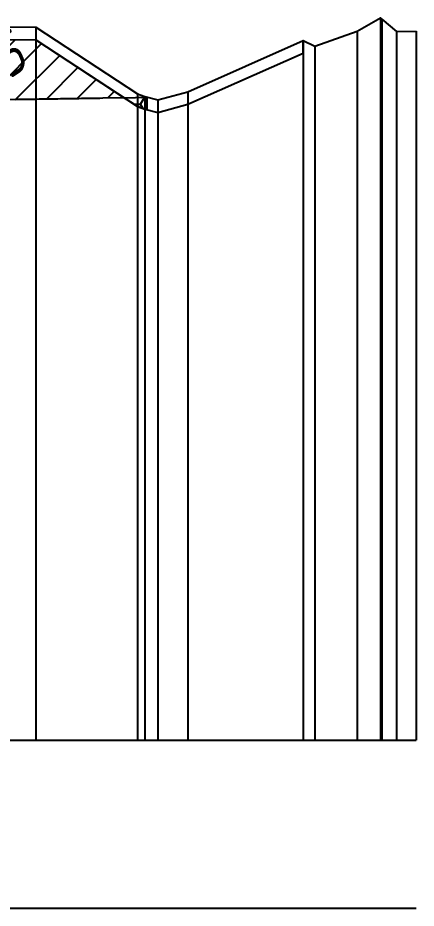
# Model space of a CAD drawing. Extents: x -717 to 1451, y -133302 to 233.
# Drawn here: x -123.2 to -99.5, y -129819 to -129766 of the extents above; entities that cross this region are included whole.
import ezdxf
from ezdxf.enums import TextEntityAlignment as Align

# ---------------------------------------------------------------- set-up
doc = ezdxf.new("R2010")
doc.units = 0
doc.linetypes.add('штриховая', pattern=[0.75, 0.5, -0.25])
for name, color, linetype in [('Интерполированный поперечник', 2, 'Continuous'), ('Объём_2650', 7, 'Continuous'), ('Таблица', 7, 'Continuous'), ('Уклоны проезжей части', 7, 'Continuous'), ('Черный поперечник', 3, 'Continuous')]:
    doc.layers.add(name, color=color, linetype=linetype)
doc.layers.add('Контур_2570', color=7, linetype='Continuous', true_color=0x80ff00)
doc.layers.add('Объём_2600', color=7, linetype='Continuous', true_color=0x808000)
doc.styles.add('М', font='romand.shx', dxfattribs={"width": 0.8, "oblique": 10, "height": 2.5})

msp = doc.modelspace()

# ---------------------------------------------------------------- hatches: boundary and pattern name
at = {"transparency": 33554681}
h = msp.add_hatch(dxfattribs=at)
h.set_pattern_fill('ANGLE', color=256)
h.set_pattern_definition([(0, (0, 0), (0, 6.985), [5.08, -1.905]), (90, (0, 0), (-6.985, 4e-16), [5.08, -1.905])])
h.paths.add_polyline_path([(-115.508, -129770.741), (-115.508, -129771.47), (-115.619, -129771.441), (-116.059, -129771.283), (-116.853, -129770.764)])
at = {"layer": 'Объём_2600'}
h = msp.add_hatch(dxfattribs=at)
h.set_pattern_fill('ANSI31', color=6, scale=0.4)
h.set_pattern_definition([(45, (-399.7381, 11.9589), (-0.898025612, 0.898025612), [])])
h.paths.add_polyline_path([(-131.008, -129771.301), (-163.505, -129770.326), (-163.505, -129767.18), (-158.595, -129767.46), (-148.67, -129767.212), (-122.124, -129767.319), (-116.853, -129770.764), (-124.476, -129770.892), (-125.088, -129771.301)])
h = msp.add_hatch(dxfattribs=at)
h.set_pattern_fill('HONEY', color=5, scale=0.3)
h.set_pattern_definition([(0, (-399.7381, 11.9589), (1.42875, 0.8248891935), [0.9525, -1.905]), (120, (-399.7381, 11.9589), (-1.428749997, 0.824889199), [0.9525, -1.905]), (60, (-399.7381, 11.9589), (3e-09, 1.6497783924), [-1.905, 0.9525])])
h.paths.add_polyline_path([(-115.508, -129770.741), (-115.508, -129771.47), (-115.619, -129771.441), (-116.059, -129771.283), (-116.853, -129770.764)])

# ---------------------------------------------------------------- linework, layer by layer
at = {"layer": 'Интерполированный поперечник', "linetype": 'штриховая', "ltscale": 10, "flags": 128}
msp.add_lwpolyline([(-295.782, -129773.774), (-115.508, -129770.741)], dxfattribs=at)
at = {"layer": 'Контур_2570', "flags": 128}
msp.add_lwpolyline([(-175.832, -129767.16), (-169.315, -129767.136), (-167.354, -129767.143), (-167.188, -129767.221), (-163.505, -129767.18), (-158.595, -129767.46), (-158.162, -129767.454), (-148.67, -129767.212), (-122.124, -129767.319), (-116.059, -129771.283), (-115.619, -129771.441), (-115.619, -129771.441), (-114.86, -129771.638), (-114.86, -129771.638), (-113.077, -129771.159), (-106.206, -129768.114), (-106.206, -129767.364), (-105.502, -129767.699), (-102.984, -129766.796), (-101.592, -129766.005), (-101.518, -129766.094), (-100.641, -129766.828), (-99.476, -129766.81)], dxfattribs=at)
at = {"layer": 'Объём_2600', "color": 5, "flags": 128}
msp.add_lwpolyline([(-115.508, -129770.741), (-115.508, -129771.47), (-115.619, -129771.441), (-116.059, -129771.283), (-116.853, -129770.764), (-115.508, -129770.741), (-115.508, -129770.741)], dxfattribs=at)
msp.add_lwpolyline([(-115.508, -129770.741), (-115.508, -129771.47), (-115.619, -129771.441), (-116.059, -129771.283), (-116.853, -129770.764), (-115.508, -129770.741), (-115.508, -129770.741)], dxfattribs=at)
at = {"layer": 'Объём_2650', "color": 6, "flags": 128}
msp.add_lwpolyline([(-131.008, -129771.301), (-163.505, -129770.326), (-163.505, -129767.18), (-158.595, -129767.46), (-148.67, -129767.212), (-122.124, -129767.319), (-116.853, -129770.764), (-124.476, -129770.892), (-125.088, -129771.301), (-131.008, -129771.301), (-131.008, -129771.301)], dxfattribs=at)
msp.add_lwpolyline([(-131.008, -129771.301), (-163.505, -129770.326), (-163.505, -129767.18), (-158.595, -129767.46), (-148.67, -129767.212), (-122.124, -129767.319), (-116.853, -129770.764), (-124.476, -129770.892), (-125.088, -129771.301), (-131.008, -129771.301), (-131.008, -129771.301)], dxfattribs=at)
at = {"layer": 'Таблица'}
for p, q in [((-319.738, -129809.041), (-99.476, -129809.041)), ((-319.738, -129819.041), (-99.476, -129819.041))]:
    msp.add_line(p, q, dxfattribs=at)
at = {"layer": 'Черный поперечник', "color": 7}
for p, q in [((-101.592, -129766.005), (-101.592, -129809.041)), ((-101.518, -129766.094), (-101.518, -129809.041)), ((-122.124, -129766.569), (-122.124, -129809.041)), ((-102.984, -129766.796), (-102.984, -129809.041)), ((-100.641, -129766.828), (-100.641, -129809.041)), ((-99.476, -129766.81), (-99.476, -129809.041)), ((-106.206, -129767.364), (-106.206, -129809.041)), ((-105.502, -129767.699), (-105.502, -129809.041)), ((-116.059, -129770.533), (-116.059, -129809.041)), ((-113.077, -129770.409), (-113.077, -129809.041)), ((-115.619, -129770.691), (-115.619, -129809.041)), ((-114.86, -129770.888), (-114.86, -129809.041))]:
    msp.add_line(p, q, dxfattribs=at)
at = {"layer": 'Черный поперечник', "flags": 128}
msp.add_lwpolyline([(-216.369, -129766.775), (-175.832, -129766.41), (-169.315, -129766.386), (-167.354, -129766.393), (-167.188, -129766.471), (-163.505, -129766.43), (-158.595, -129766.71), (-158.162, -129766.704), (-148.67, -129766.462), (-122.124, -129766.569), (-116.059, -129770.533), (-115.619, -129770.691), (-114.86, -129770.888), (-113.077, -129770.409), (-106.206, -129767.364), (-105.502, -129767.699), (-102.984, -129766.796), (-101.592, -129766.005), (-101.518, -129766.094), (-100.641, -129766.828), (-99.476, -129766.81)], dxfattribs=at)

# ---------------------------------------------------------------- texts
at = {"layer": 'Уклоны проезжей части', "color": 1, "style": 'М', "oblique": 10, "width": 0.8}
msp.add_text('1:1.5', height=2.5, rotation=33.6901, dxfattribs=at).set_placement((-124.059, -129770.826), align=Align.BOTTOM_CENTER)

doc.saveas('drawing.dxf')
